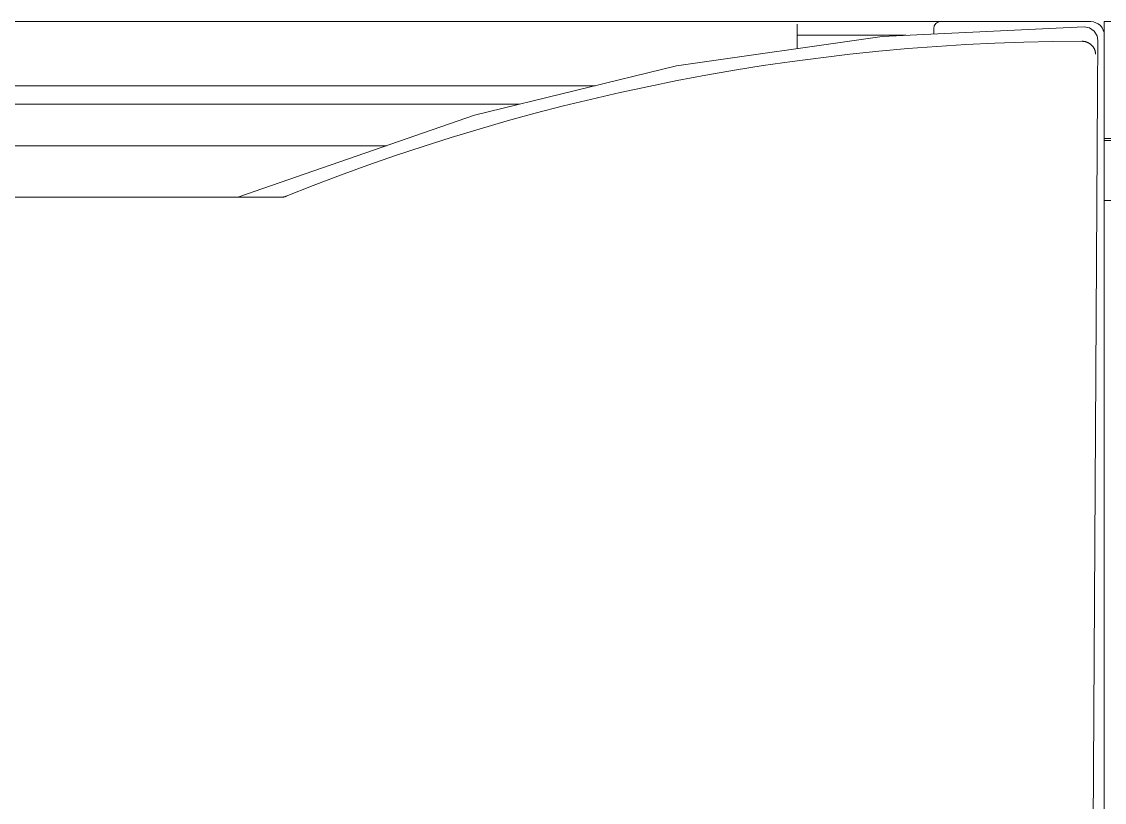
# Model space of a CAD drawing. Header units: millimetres. Extents: x -135 to 420, y 0 to 297.
# Drawn here: x 260.66 to 292.4, y 176.4 to 199.27 of the extents above; entities that cross this region are included whole.
import ezdxf

# ---------------------------------------------------------------- set-up
doc = ezdxf.new("R2010")
doc.units = ezdxf.units.MM
doc.layers.add('eProC - L2', color=41, linetype='Continuous', lineweight=20)

msp = doc.modelspace()

# ---------------------------------------------------------------- linework, layer by layer
at = {"layer": 'eProC - L2', "linetype": 'Continuous'}
for p, q in [((222.796, 199.274), (291.996, 199.274)), ((283.396, 198.484), (283.396, 199.204)), ((291.807, 199.122), (285.883, 198.841)), ((287.396, 199.074), (287.396, 198.913)), ((291.962, 199.09), (291.809, 199.122)), ((292.099, 198.995), (291.962, 199.09)), ((285.883, 198.841), (279.858, 197.976)), ((286.578, 198.874), (283.396, 198.874)), ((292.185, 198.854), (292.099, 198.995)), ((292.207, 198.72), (292.185, 198.854)), ((292.198, 197.256), (292.207, 198.719)), ((292.207, 198.719), (292.207, 198.722)), ((292.396, 198.874), (292.396, 99.674)), ((279.858, 197.976), (273.935, 196.532)), ((277.471, 197.394), (238.396, 197.394)), ((292.002, 164.31), (292.198, 197.256)), ((238.686, 196.854), (275.256, 196.854)), ((273.935, 196.532), (266.992, 194.129)), ((222.823, 195.637), (271.348, 195.637)), ((268.436, 194.629), (268.437, 194.629)), ((268.27, 194.129), (223.078, 194.129))]:
    msp.add_line(p, q, dxfattribs=at)
at = {"layer": 'eProC - L2', "linetype": 'Continuous', "lineweight": 13}
for p, q in [((292.396, 199.274), (292.396, 195.846)), ((297.396, 199.274), (292.396, 199.274)), ((297.396, 195.846), (292.396, 195.846)), ((292.396, 195.789), (292.396, 195.846)), ((292.396, 194.029), (292.396, 195.789)), ((292.396, 195.789), (317.864, 195.789)), ((292.396, 194.029), (313.019, 194.029)), ((292.396, 164.484), (292.396, 194.029))]:
    msp.add_line(p, q, dxfattribs=at)
at = {"layer": 'eProC - L2', "linetype": 'Continuous'}
for points in [[(268.407, 194.156), (269.204, 194.471), (270.004, 194.774), (270.809, 195.067), (271.618, 195.348), (272.43, 195.619), (273.247, 195.879), (274.066, 196.127), (274.888, 196.364), (275.712, 196.589), (276.539, 196.804), (277.369, 197.007), (278.202, 197.198), (279.038, 197.379), (279.875, 197.547), (280.714, 197.705), (281.555, 197.851), (282.398, 197.985), (283.243, 198.108), (284.089, 198.219), (284.937, 198.319), (285.786, 198.407), (286.634, 198.483), (287.484, 198.548), (288.335, 198.602), (289.186, 198.643), (290.037, 198.674), (290.889, 198.692), (291.741, 198.699)], [(291.741, 198.699), (291.75, 198.699), (291.76, 198.699), (291.769, 198.698), (291.778, 198.697), (291.788, 198.696), (291.797, 198.695), (291.806, 198.694), (291.816, 198.692), (291.825, 198.69), (291.834, 198.688), (291.843, 198.686), (291.852, 198.683), (291.861, 198.68), (291.87, 198.677), (291.879, 198.674), (291.888, 198.671), (291.897, 198.667), (291.905, 198.663), (291.914, 198.659), (291.922, 198.655), (291.931, 198.651), (291.939, 198.646), (291.948, 198.641), (291.956, 198.636), (291.964, 198.631), (291.972, 198.626), (291.98, 198.62), (291.988, 198.614), (291.996, 198.608), (292.003, 198.602), (292.01, 198.596), (292.018, 198.589), (292.025, 198.583), (292.032, 198.576), (292.038, 198.569), (292.045, 198.562), (292.051, 198.554), (292.057, 198.547), (292.063, 198.539), (292.069, 198.532), (292.075, 198.524), (292.08, 198.516), (292.085, 198.507), (292.09, 198.5), (292.094, 198.492), (292.099, 198.484), (292.103, 198.476), (292.106, 198.467), (292.11, 198.459), (292.114, 198.451), (292.117, 198.442), (292.12, 198.434), (292.123, 198.425), (292.126, 198.417), (292.128, 198.408), (292.13, 198.399), (292.132, 198.39), (292.134, 198.381), (292.136, 198.373), (292.137, 198.364), (292.138, 198.355), (292.139, 198.346), (292.14, 198.337), (292.141, 198.328), (292.141, 198.319)], [(268.407, 194.156), (268.402, 194.155), (268.397, 194.153), (268.392, 194.151), (268.388, 194.15), (268.383, 194.148), (268.378, 194.146), (268.373, 194.145), (268.368, 194.144), (268.363, 194.142), (268.358, 194.141), (268.353, 194.14), (268.347, 194.139), (268.342, 194.138), (268.337, 194.136), (268.332, 194.136), (268.327, 194.135), (268.322, 194.134), (268.317, 194.133), (268.312, 194.132), (268.307, 194.132), (268.301, 194.131), (268.296, 194.131), (268.291, 194.13), (268.286, 194.13), (268.281, 194.129), (268.276, 194.129), (268.27, 194.129)]]:
    msp.add_lwpolyline(points, dxfattribs=at)
for centre, radius, start, end in [((287.596, 199.074), 0.2, 90, 180), ((291.996, 198.874), 0.4, 0, 90)]:
    msp.add_arc(centre, radius, start, end, dxfattribs=at)

doc.saveas('drawing.dxf')
